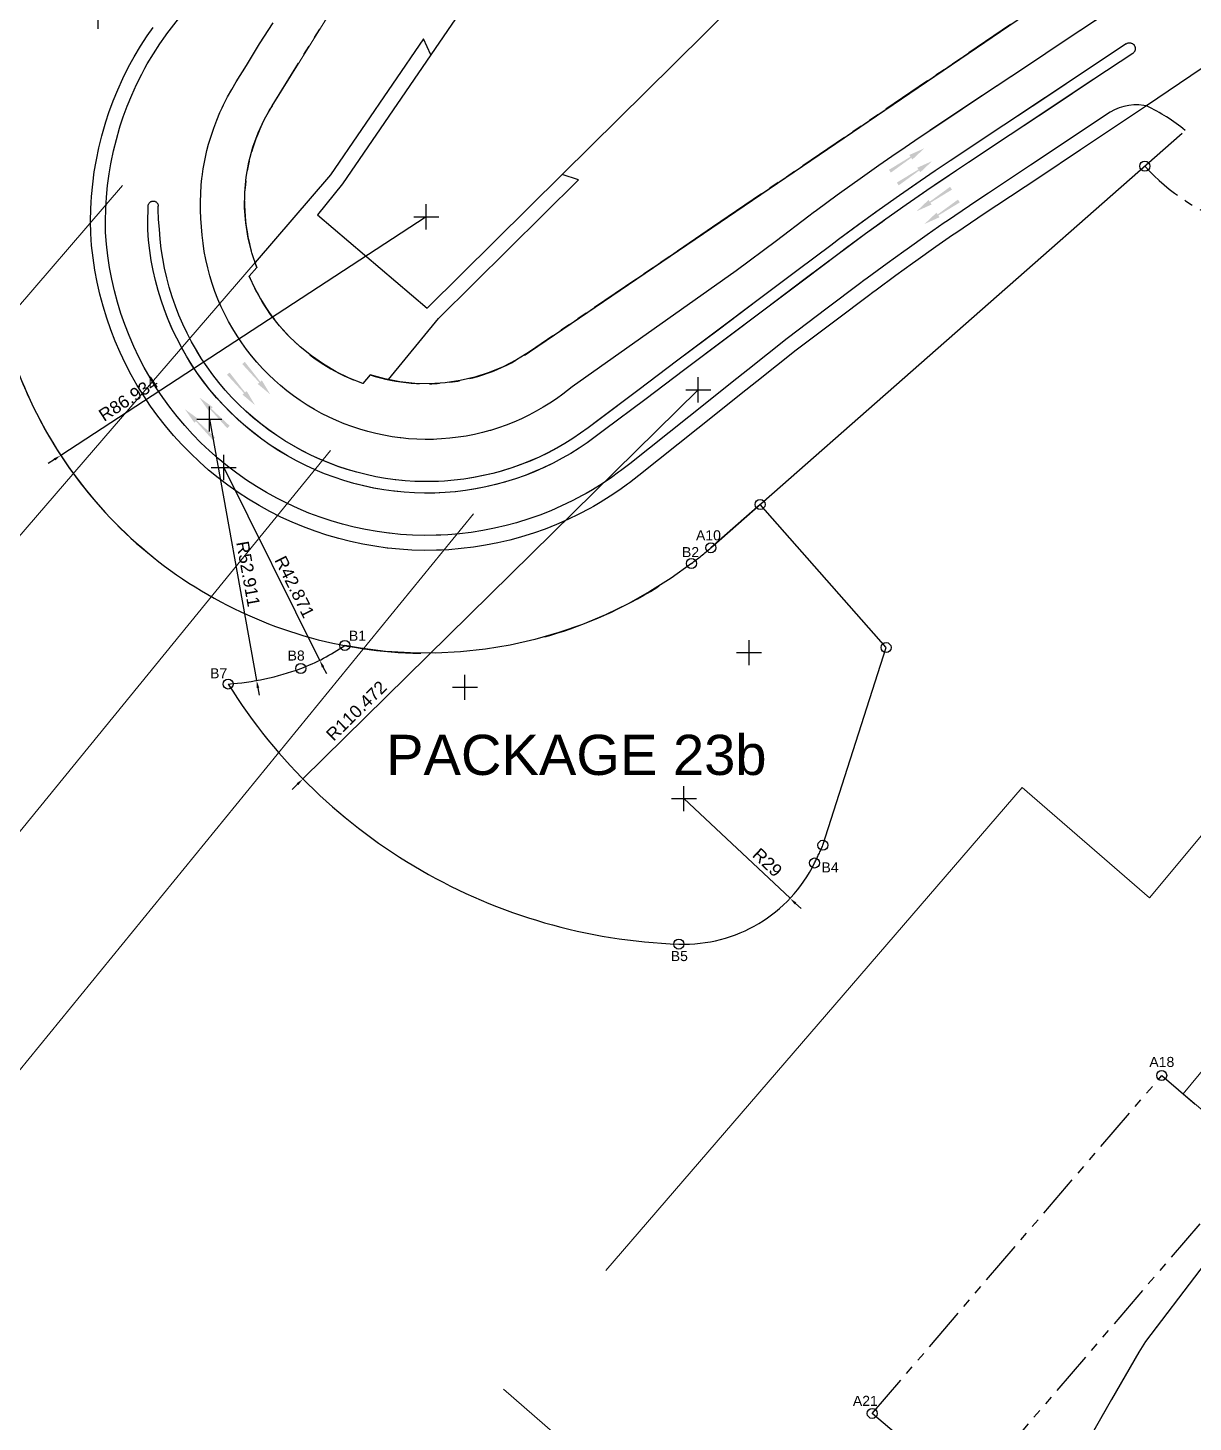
# Model space of a CAD drawing. Header units: millimetres. Extents: x 832508 to 836017, y 816085 to 819654.
# Drawn here: x 834115 to 834347, y 817797.5 to 818075.2 of the extents above; entities that cross this region are included whole.
import ezdxf

# ---------------------------------------------------------------- set-up
doc = ezdxf.new("R2010")
doc.units = ezdxf.units.MM
doc.header["$LTSCALE"] = 10
doc.linetypes.add('HIDDEN', pattern=[9.525, 6.35, -3.175])
doc.linetypes.add('PHANTOM', pattern=[2.5, 1.25, -0.25, 0.25, -0.25, 0.25, -0.25])
for name, color, linetype in [('BLOCK PLAN BOUNDARY(OFF)', 7, 'Continuous'), ('DLN030_1', 1, 'Continuous'), ('DLN040__PACKAGE', 3, 'Continuous'), ('DLN210__', 7, 'Continuous'), ('DLN810__', 7, 'Continuous'), ('DLN910(1-500)', 7, 'Continuous'), ('DLN914(1-500)', 3, 'PHANTOM'), ('HOARDING', 1, 'Continuous')]:
    doc.layers.add(name, color=color, linetype=linetype)
for name, color, linetype, lineweight in [('DLN_140', 1, 'Continuous', 5), ('Level 42', 7, 'Continuous', 0), ('MMH065__', 7, 'Continuous', 0)]:
    doc.layers.add(name, color=color, linetype=linetype, lineweight=lineweight)
doc.styles.get("Standard").update_dxf_attribs({"font": 'arial.ttf'})
doc.styles.add('SWIS721 LT', font='swiss.ttf')
doc.dimstyles.new('ISO-25', dxfattribs={"dimtxt": 2.5, "dimasz": 2.5, "dimexe": 1.25, "dimexo": 0.625, "dimtad": 1, "dimdec": 3, "dimdsep": 46, "dimtxsty": 'Standard', "dimcen": 2.5, "dimadec": 4, "dimazin": 0, "dimtfac": 1, "dimtdec": 3, "dimtmove": 2, "dimatfit": 3, "dimfxl": 0, "dimarcsym": 0})

# ---------------------------------------------------------------- blocks, each defined once
blk = doc.blocks.new('*D32')
at = {"layer": 'Defpoints', "color": 0}
for p in [(834248.48, 818003.08), (834169.75, 817925.59)]:
    blk.add_point(p, dxfattribs=at)
at = {"layer": 'DLN030_1', "color": 0, "linetype": 'Continuous', "lineweight": -2}
for p, q in [((834248.48, 818003.08), (834169.75, 817925.59)), ((834168.68, 817924.54), (834167.61, 817923.49))]:
    blk.add_line(p, q, dxfattribs=at)
at = {"layer": 'DLN030_1', "color": 0}
blk.add_solid([(834168.5, 817924.72), (834168.85, 817924.36), (834169.75, 817925.59)], dxfattribs=at)
at = {"layer": 'DLN030_1', "color": 0, "insert": (834180.4, 817939.15), "char_height": 2.5, "attachment_point": 5, "rotation": 44.5443}
blk.add_mtext('R110.472', dxfattribs=at)
blk = doc.blocks.new('*D33')
at = {"layer": 'Defpoints', "color": 0}
for p in [(834245.63, 817921.66), (834266.76, 817901.8)]:
    blk.add_point(p, dxfattribs=at)
at = {"layer": 'DLN030_1', "color": 0, "linetype": 'Continuous', "lineweight": -2}
for p, q in [((834245.63, 817921.66), (834266.76, 817901.8)), ((834267.85, 817900.77), (834268.94, 817899.74))]:
    blk.add_line(p, q, dxfattribs=at)
at = {"layer": 'DLN030_1', "color": 0}
blk.add_solid([(834268.02, 817900.95), (834267.68, 817900.59), (834266.76, 817901.8)], dxfattribs=at)
at = {"layer": 'DLN030_1', "color": 0, "insert": (834262.24, 817908.94), "char_height": 2.5, "attachment_point": 5, "rotation": 316.7645}
blk.add_mtext('R29', dxfattribs=at)
blk = doc.blocks.new('*D36')
at = {"layer": 'Defpoints', "color": 0}
for p in [(834194.31, 818037.55), (834121.51, 817990.03)]:
    blk.add_point(p, dxfattribs=at)
at = {"layer": 'DLN030_1', "color": 0, "linetype": 'Continuous', "lineweight": -2}
for p, q in [((834194.31, 818037.55), (834121.51, 817990.03)), ((834120.25, 817989.21), (834119, 817988.39))]:
    blk.add_line(p, q, dxfattribs=at)
at = {"layer": 'DLN030_1', "color": 0}
blk.add_solid([(834120.12, 817989.42), (834120.39, 817989.01), (834121.51, 817990.03)], dxfattribs=at)
at = {"layer": 'DLN030_1', "color": 0, "insert": (834134.99, 818001.32), "char_height": 2.5, "attachment_point": 5, "rotation": 33.1323}
blk.add_mtext('R86.934', dxfattribs=at)
blk = doc.blocks.new('*D38')
at = {"layer": 'Defpoints', "color": 0}
for p in [(834151.12, 817997.27), (834160.52, 817945.2)]:
    blk.add_point(p, dxfattribs=at)
at = {"layer": 'DLN030_1', "color": 0, "linetype": 'Continuous', "lineweight": -2}
for p, q in [((834151.12, 817997.27), (834160.52, 817945.2)), ((834160.79, 817943.72), (834161.06, 817942.25))]:
    blk.add_line(p, q, dxfattribs=at)
at = {"layer": 'DLN030_1', "color": 0}
blk.add_solid([(834161.04, 817943.77), (834160.55, 817943.68), (834160.52, 817945.2)], dxfattribs=at)
at = {"layer": 'DLN030_1', "color": 0, "insert": (834158.83, 817966.42), "char_height": 2.5, "attachment_point": 5, "rotation": 280.2375}
blk.add_mtext('R52.911', dxfattribs=at)
blk = doc.blocks.new('*D39')
at = {"layer": 'Defpoints', "color": 0}
for p in [(834153.97, 817987.61), (834173.07, 817949.23)]:
    blk.add_point(p, dxfattribs=at)
at = {"layer": 'DLN030_1', "color": 0, "linetype": 'Continuous', "lineweight": -2}
for p, q in [((834153.97, 817987.61), (834173.07, 817949.23)), ((834173.74, 817947.89), (834174.41, 817946.55))]:
    blk.add_line(p, q, dxfattribs=at)
at = {"layer": 'DLN030_1', "color": 0}
blk.add_solid([(834173.97, 817948), (834173.52, 817947.78), (834173.07, 817949.23)], dxfattribs=at)
at = {"layer": 'DLN030_1', "color": 0, "insert": (834168.07, 817963.83), "char_height": 2.5, "attachment_point": 5, "rotation": 296.4639}
blk.add_mtext('R42.871', dxfattribs=at)
blk = doc.blocks.new('TS1017')
at = {"layer": 'Level 42', "linetype": 'Continuous', "lineweight": 13, "ltscale": 10}
blk.add_hatch(color=7, dxfattribs=at).paths.add_polyline_path([(-4.04, -0.68), (-4.04, -0.16), (-10.31, -0.42), (-10.31, 0.42), (-4.04, 0.16), (-4.04, 0.68), (0, 0)])

msp = doc.modelspace()

# ---------------------------------------------------------------- linework, layer by layer
at = {"color": 2}
msp.add_lwpolyline([(834284.4918, 818215.4096), (834279.6106, 818206.3221), (834279.4493, 818200.6142), (834279.2879, 818194.9063), (834278.8907, 818193.2362), (834278.5873, 818192.3581), (834278.1232, 818191.2938), (834277.1279, 818189.5905), (834227.3861, 818116.8644), (834195.2113, 818069.8225), (834177.6443, 818044.1383), (834172.6363, 818037.9596), (834194.5149, 818019.3591), (834221.4589, 818046.0388), (834243.6936, 818068.0554), (834333.6916, 818157.1704), (834338.3222, 818160.8411, -0.06367232), (834346.4166, 818162.2086)], format="xyb", dxfattribs=at)
at = {"layer": 'BLOCK PLAN BOUNDARY(OFF)', "color": 3, "linetype": 'PHANTOM', "ltscale": 0.8}
msp.add_lwpolyline([(834214.8651, 818010.6639, -0.2331059), (834183.152, 818006.0653), (834181.6763, 818004.3432, -0.21030904), (834159.0333, 818025.7017), (834160.5504, 818027.4712, -0.2356603), (834163.6013, 818059.6811), (834256.7729, 818209.1734, 0.05104212), (834288.6802, 818274.8767, -0.41748889), (834310.6637, 818284.3085, 0.31787338), (834323.4176, 818289.19), (834338.762, 818312.109, 0.41493582), (834337.9428, 818316.2167), (834332.1909, 818320.0444), (834365.9494, 818370.5048), (834344.0051, 818385.7071)], format="xyb", dxfattribs=at)
msp.add_lwpolyline([(834310.6628, 818075.8624), (834252.6051, 818036.349), (834214.8651, 818010.6639), (834212.31, 818009.061), (834209.6297, 818007.675), (834206.8449, 818006.5178), (834203.9724, 818005.5951), (834201.0328, 818004.9159), (834198.0479, 818004.4821), (834195.0364, 818004.2998), (834192.0209, 818004.3678), (834189.0203, 818004.6862), (834186.0581, 818005.254), (834183.152, 818006.0653), (834181.6763, 818004.3432), (834178.9714, 818005.4216), (834176.3561, 818006.7011), (834173.8434, 818008.1729), (834171.45, 818009.8299), (834169.1867, 818011.6625), (834167.0692, 818013.6606), (834165.1076, 818015.8125), (834163.3135, 818018.1054), (834161.6968, 818020.5275), (834160.2675, 818023.0648), (834159.0333, 818025.7017), (834160.5504, 818027.4712), (834159.5725, 818030.3585), (834158.842, 818033.3178), (834158.362, 818036.3283), (834158.1372, 818039.3674), (834158.1688, 818042.4154), (834158.4556, 818045.4496), (834158.9978, 818048.4493), (834159.7894, 818051.3928), (834160.8254, 818054.2594), (834162.099, 818057.0284), (834163.6013, 818059.6811), (834256.7729, 818209.1734)], dxfattribs=at)
at = {"layer": 'BLOCK PLAN BOUNDARY(OFF)', "color": 3, "linetype": 'PHANTOM', "ltscale": 800}
msp.add_lwpolyline([(834214.8651, 818010.6639), (834347.21, 818100.7362), (834363.2543, 818113.3363)], dxfattribs=at)
at = {"layer": 'DLN030_1'}
for p, q in [((834128.9901, 818075.0131), (834128.9901, 818080.0131)), ((834194.3079, 818035.0504), (834194.3079, 818040.0504)), ((834191.8079, 818037.5504), (834196.8079, 818037.5504)), ((834248.4812, 818000.5823), (834248.4812, 818005.5823)), ((834245.9812, 818003.0823), (834250.9812, 818003.0823)), ((834151.1208, 817994.7666), (834151.1208, 817999.7666)), ((834148.6208, 817997.2666), (834153.6208, 817997.2666)), ((834153.9684, 817985.1126), (834153.9684, 817990.1126)), ((834151.4684, 817987.6126), (834156.4684, 817987.6126)), ((834256.0971, 817950.733), (834261.0971, 817950.733)), ((834258.5971, 817948.233), (834258.5971, 817953.233)), ((834202.0181, 817941.3336), (834202.0181, 817946.3336)), ((834199.5181, 817943.8336), (834204.5181, 817943.8336)), ((834245.6277, 817919.1607), (834245.6277, 817924.1607)), ((834243.1277, 817921.6607), (834248.1277, 817921.6607))]:
    msp.add_line(p, q, dxfattribs=at)
at = {"layer": 'DLN210__'}
for points in [[(834195.2113, 818069.8225), (834193.7307, 818072.972), (834175.237, 818045.9328), (834160.2096, 818028.4775)], [(834186.793, 818005.1131), (834196.7555, 818017.3243), (834224.594, 818044.9209), (834221.3704, 818045.9512)]]:
    msp.add_lwpolyline(points, dxfattribs=at)
at = {"layer": 'DLN810__', "color": 2}
for points in [[(834333.7259, 818072.0172), (834325.9982, 818066.8795), (834317.6707, 818061.343), (834309.3432, 818055.8065), (834301.0157, 818050.27), (834298.6505, 818048.6976), (834295.6696, 818046.7003), (834292.7031, 818044.6818), (834288.5841, 818041.8271), (834284.494, 818038.9314), (834280.4329, 818035.9949), (834276.4015, 818033.0179), (834274.8591, 818031.8624), (834268.4042, 818027.007), (834260.4126, 818020.9958), (834252.421, 818014.9846), (834244.4294, 818008.9733), (834236.4378, 818002.9621), (834228.4463, 817996.9509), (834226.5578, 817995.5304), (834225.0448, 817994.4333), (834223.4944, 817993.3898), (834221.9084, 817992.4012), (834220.2888, 817991.4687), (834218.5583, 817990.5532), (834216.7954, 817989.7019), (834215.0024, 817988.9157), (834213.1819, 817988.1957), (834211.3362, 817987.543), (834209.4678, 817986.9584), (834207.5792, 817986.4426), (834205.673, 817985.9964), (834203.7517, 817985.6204), (834201.818, 817985.3151), (834199.8743, 817985.0809), (834197.9234, 817984.918), (834195.9678, 817984.8268), (834194.0101, 817984.8073), (834192.0531, 817984.8596), (834190.0993, 817984.9836), (834188.1514, 817985.1792), (834186.2119, 817985.446), (834184.2835, 817985.7837), (834182.3688, 817986.1919), (834180.4704, 817986.6699), (834178.5907, 817987.2173), (834176.7324, 817987.8332), (834174.8979, 817988.5168), (834173.0897, 817989.2671), (834171.3102, 817990.0833), (834169.5618, 817990.9641), (834167.8469, 817991.9085), (834166.1677, 817992.915), (834164.5266, 817993.9824), (834162.9257, 817995.1093), (834161.3672, 817996.2941), (834159.8531, 817997.5352), (834158.3856, 817998.831), (834156.9666, 818000.1797), (834155.5979, 818001.5795), (834154.2815, 818003.0285), (834153.0191, 818004.5249), (834151.8123, 818006.0665), (834150.6629, 818007.6513), (834149.5724, 818009.2771), (834148.5422, 818010.9418), (834147.5737, 818012.6432), (834146.6682, 818014.379), (834145.8269, 818016.1467), (834145.051, 818017.9441), (834144.6788, 818018.9016)], [(834333.7259, 818072.0172), (834333.8114, 818072.0688), (834333.9012, 818072.1129), (834333.9944, 818072.149), (834334.0904, 818072.1768), (834334.1885, 818072.1962), (834334.2879, 818072.2071), (834334.3878, 818072.2092), (834334.4876, 818072.2027), (834334.5864, 818072.1875), (834334.6835, 818072.1638), (834334.7782, 818072.1318), (834334.8697, 818072.0916), (834334.9574, 818072.0437), (834335.0407, 818071.9883), (834335.1188, 818071.9259), (834335.1912, 818071.8569), (834335.2573, 818071.782), (834335.3166, 818071.7015), (834335.3688, 818071.6162), (834335.4133, 818071.5267), (834335.45, 818071.4337), (834335.4783, 818071.3379), (834335.4983, 818071.2399), (834335.5097, 818071.1406), (834335.5124, 818071.0407), (834335.5064, 818070.9409), (834335.4918, 818070.842), (834335.4686, 818070.7447), (834335.4371, 818070.6499), (834335.3975, 818070.5581), (834335.35, 818070.4701), (834335.2951, 818070.3866), (834335.2331, 818070.3081), (834335.1646, 818070.2353), (834335.09, 818070.1688), (834335.0099, 818070.109), (834334.9992, 818070.1018)], [(834334.9992, 818070.1018), (834327.2716, 818064.9642), (834318.9441, 818059.4277), (834310.6166, 818053.8912), (834302.289, 818048.3547), (834299.9239, 818046.7823), (834296.9567, 818044.7942), (834294.0038, 818042.7849), (834289.9037, 818039.9433), (834285.8323, 818037.0609), (834281.7899, 818034.1378), (834277.777, 818031.1745), (834276.2417, 818030.0243), (834269.7867, 818025.1689), (834261.7952, 818019.1577), (834253.8036, 818013.1465), (834245.812, 818007.1353), (834237.8204, 818001.1241), (834229.8288, 817995.1129), (834227.9404, 817993.6924), (834226.3623, 817992.548), (834224.745, 817991.4595), (834223.0907, 817990.4283), (834221.4014, 817989.4557), (834219.5963, 817988.5008), (834217.7575, 817987.6128), (834215.8873, 817986.7927), (834213.9884, 817986.0417), (834212.0632, 817985.3609), (834210.1143, 817984.7511), (834208.1444, 817984.2131), (834206.1561, 817983.7477), (834204.152, 817983.3555), (834202.135, 817983.037), (834200.1076, 817982.7927), (834198.0726, 817982.6229), (834196.0328, 817982.5277), (834193.9908, 817982.5074), (834191.9495, 817982.562), (834189.9116, 817982.6913), (834187.8797, 817982.8953), (834185.8567, 817983.1736), (834183.8453, 817983.5258), (834181.8481, 817983.9516), (834179.8679, 817984.4503), (834177.9073, 817985.0212), (834175.9689, 817985.6636), (834174.0554, 817986.3766), (834172.1693, 817987.1593), (834170.3132, 817988.0106), (834168.4895, 817988.9294), (834166.7007, 817989.9144), (834164.9492, 817990.9643), (834163.2374, 817992.0777), (834161.5676, 817993.2531), (834159.9419, 817994.4889), (834158.3627, 817995.7835), (834156.8319, 817997.1351), (834155.3518, 817998.5419), (834153.9242, 818000.002), (834152.5511, 818001.5134), (834151.2343, 818003.0742), (834149.9756, 818004.6822), (834148.7766, 818006.3352), (834147.6391, 818008.0311), (834146.5645, 818009.7676), (834145.5543, 818011.5422), (834144.6098, 818013.3527), (834143.7323, 818015.1966), (834142.923, 818017.0715), (834142.5355, 818018.0682)]]:
    msp.add_lwpolyline(points, dxfattribs=at)
msp.add_lwpolyline([(834113.1876, 818006.2952, 0.13227472), (834139.8374, 817969.8133)], format="xyb", dxfattribs=at)
at = {"layer": 'DLN810__'}
msp.add_arc((834321.4467, 818025.2901, 12), 38.0264, 50.84208, 64.580184, dxfattribs=at)
at = {"layer": 'DLN910(1-500)'}
for centre in [(834260.786, 817980.2575), (834250.993, 817971.639), (834285.8843, 817951.7391), (834273.3052, 817912.3711), (834340.774, 817866.5), (834283.132, 817799.197)]:
    msp.add_circle(centre, 1, dxfattribs=at)
at = {"layer": 'DLN910(1-500)', "color": 0}
for centre in [(834247.1173, 817968.4949), (834178.0826, 817952.1774), (834169.306, 817947.579), (834154.8307, 817944.486), (834271.6386, 817908.8376), (834244.612, 817892.6785)]:
    msp.add_circle(centre, 1, dxfattribs=at)
at = {"layer": 'DLN914(1-500)', "color": 5, "ltscale": 10}
msp.add_lwpolyline([(834108.001, 818027.127, 0.59973194), (834250.993, 817971.639), (834354.591, 818062.813), (834364.181, 818069.493), (834374.299, 818054.161), (834383.724, 817919.334), (834429.5679, 817872.6527), (834427.481, 817871.856), (834422.426, 817865.906), (834398.36, 817846.374), (834371.127, 817819.016), (834357.334, 817802.65), (834345.46, 817778.03)], format="xyb", dxfattribs=at)
at = {"layer": 'DLN914(1-500)', "ltscale": 10}
msp.add_lwpolyline([(834154.8307, 817944.486, 0.24913792), (834244.612, 817892.6785, 0.29509485), (834271.6386, 817908.8376, 0.01253631), (834273.3052, 817912.3711), (834285.8843, 817951.7391), (834260.786, 817980.2575), (834250.993, 817971.639, -0.01434175), (834247.121, 817968.4976), (834243.0673, 817965.5789), (834238.8573, 817962.8989), (834234.5003, 817960.4659), (834230.0103, 817958.2859), (834225.4023, 817956.3679), (834220.6933, 817954.7169), (834215.8963, 817953.3399), (834211.0283, 817952.2399), (834206.1053, 817951.4209), (834201.1433, 817950.8859), (834196.1583, 817950.6359), (834191.1683, 817950.6729), (834186.1883, 817950.9959), (834181.2343, 817951.6049), (834178.0826, 817952.1774, -0.06035947), (834169.306, 817947.579, -0.07028424)], format="xyb", close=True, dxfattribs=at)
at = {"layer": 'DLN914(1-500)', "color": 6, "ltscale": 0.7}
msp.add_lwpolyline([(834345.46, 817778.03), (834357.334, 817802.65), (834371.127, 817819.016), (834398.36, 817846.374), (834422.426, 817865.906), (834427.481, 817871.856), (834429.5679, 817872.6527), (834400.422, 817902.331), (834387.4027, 817866.7095), (834384.0586, 817864.0293), (834374.8513, 817855.3573), (834367.9273, 817848.7344), (834363.4409, 817844.4519), (834356.4923, 817837.6154), (834352.2383, 817832.5714), (834348.3414, 817827.7002), (834337.5317, 817813.5125), (834336.1934, 817811.3883), (834330.808, 817801.9638), (834324.6009, 817791.1515)], dxfattribs=at)
at = {"layer": 'DLN914(1-500)', "color": 3, "ltscale": 5}
msp.add_lwpolyline([(834345.46, 817778.03), (834357.334, 817802.65), (834371.127, 817819.016), (834398.36, 817846.374), (834422.426, 817865.906), (834427.481, 817871.856), (834429.5679, 817872.6527), (834400.422, 817902.331), (834387.4027, 817866.7095), (834384.0586, 817864.0293), (834374.8513, 817855.3573), (834367.9273, 817848.7344), (834363.4409, 817844.4519), (834356.4923, 817837.6154), (834352.2383, 817832.5714), (834348.3414, 817827.7002), (834337.5317, 817813.5125), (834336.1934, 817811.3883), (834330.808, 817801.9638), (834324.6009, 817791.1515)], dxfattribs=at)
at = {"layer": 'DLN914(1-500)', "color": 5, "ltscale": 0.7}
msp.add_lwpolyline([(834340.774, 817866.5), (834359.736, 817850.259), (834302.094, 817782.957), (834283.132, 817799.197)], close=True, dxfattribs=at)
at = {"layer": 'DLN914(1-500)', "ltscale": 0.7}
msp.add_arc((834369.9051, 818077.553), 44.165, 222.624257, 277.57098, dxfattribs=at)
at = {"layer": 'DLN_140', "color": 6, "linetype": 'HIDDEN', "ltscale": 200}
msp.add_lwpolyline([(834310.6628, 818075.8624), (834268.8417, 818047.3994), (834252.6051, 818036.349), (834214.8651, 818010.6639), (834212.31, 818009.061), (834209.6297, 818007.675), (834206.8449, 818006.5178), (834203.9724, 818005.5951), (834201.0328, 818004.9159), (834198.0479, 818004.4821), (834195.0364, 818004.2998), (834192.0209, 818004.3678), (834189.0203, 818004.6862), (834186.0581, 818005.254), (834183.152, 818006.0653), (834181.6763, 818004.3432), (834178.9714, 818005.4216), (834176.3561, 818006.7011), (834173.8434, 818008.1729), (834171.45, 818009.8299), (834169.1867, 818011.6625), (834167.0692, 818013.6606), (834165.1076, 818015.8125), (834163.3135, 818018.1054), (834161.6968, 818020.5275), (834160.2675, 818023.0648), (834159.0333, 818025.7017), (834160.5504, 818027.4712), (834159.5725, 818030.3585), (834158.842, 818033.3178), (834158.362, 818036.3283), (834158.1372, 818039.3674), (834158.1688, 818042.4154), (834158.4556, 818045.4496), (834158.9978, 818048.4493), (834159.7894, 818051.3928), (834160.8254, 818054.2594), (834162.099, 818057.0284), (834163.6013, 818059.6811), (834256.7729, 818209.1734)], dxfattribs=at)
at = {"layer": 'DLN_140', "color": 6, "linetype": 'HIDDEN', "ltscale": 2}
for points in [[(834483.0432, 818093.5667), (834465.4974, 818066.1561), (834456.1863, 818052.465), (834449.4359, 818042.5217), (834429.9284, 818015.7826), (834415.902, 817997.3305), (834409.7181, 817989.3849), (834403.5343, 817981.4393), (834394.0161, 817969.3427), (834384.498, 817957.2461), (834384.1962, 817957.4658), (834383.9705, 817957.1557), (834383.6687, 817957.3754), (834373.7715, 817944.9878), (834364.1166, 817932.9402), (834338.37, 817901.8659), (834312.9606, 817923.8721), (834209.6984, 817804.0439), (834227.7517, 817788.2943)], [(834160.2096, 818028.4775), (833822.8176, 817636.575), (833854.1209, 817597.3527), (834186.793, 818005.1131)], [(834387.3809, 817913.9971), (834345.0264, 817862.8785), (834355.4522, 817853.9384)]]:
    msp.add_lwpolyline(points, dxfattribs=at)
at = {"layer": 'DLN_140', "linetype": 'HIDDEN', "ltscale": 5}
for points in [[(833753.1697, 817601.656), (834133.8007, 818043.7835)], [(834203.702, 817978.3821), (833824.1209, 817513.1247)]]:
    msp.add_lwpolyline(points, dxfattribs=at)
at = {"layer": 'HOARDING', "color": 0}
msp.add_circle((834337.408, 818047.645), 1, dxfattribs=at)
at = {"layer": 'MMH065__', "color": 7, "linetype": 'Continuous', "lineweight": 30}
for p, q in [((834366.4938, 818079.2089, 6), (834337.7695, 818059.635, 6)), ((834337.7695, 818059.635, 6), (834330.9772, 818055.1192, 6))]:
    msp.add_line(p, q, dxfattribs=at)
at = {"layer": 'MMH065__', "color": 7, "linetype": 'Continuous', "lineweight": 30, "elevation": 6, "flags": 128}
for points in [[(834330.1758, 818058.1889), (834322.9574, 818053.3598), (834314.6299, 818047.8233), (834306.3024, 818042.2869), (834303.9517, 818040.724), (834301.0207, 818038.7602), (834298.1039, 818036.7753), (834297.4439, 818036.322), (834294.0637, 818033.975), (834290.0518, 818031.1345), (834289.4011, 818030.668), (834286.0684, 818028.2539), (834282.1141, 818025.3337), (834281.4729, 818024.8544), (834280.6149, 818024.2105), (834274.1461, 818019.3446), (834266.1545, 818013.3334), (834258.3357, 818007.0925), (834255.2567, 818004.6348), (834250.517, 818000.8515), (834242.6982, 817994.6105), (834234.8795, 817988.3695), (834233.0048, 817986.9595), (834232.6187, 817986.6746), (834231.1838, 817985.6391), (834229.3176, 817984.3834), (834227.4085, 817983.1939), (834226.1297, 817982.4478), (834225.4589, 817982.0721), (834223.3805, 817980.9735), (834221.2632, 817979.9518), (834219.1099, 817979.0083), (834216.9234, 817978.1445), (834214.7068, 817977.3614), (834212.4629, 817976.66), (834212.2657, 817976.6027), (834210.1948, 817976.0414), (834207.9056, 817975.5064), (834205.5983, 817975.0556), (834203.276, 817974.6897), (834200.9419, 817974.4091), (834198.5991, 817974.2143), (834197.2198, 817974.14), (834196.2507, 817974.1055), (834193.8998, 817974.0829), (834191.5498, 817974.1464), (834189.2036, 817974.2961), (834186.9982, 817974.5158), (834186.8645, 817974.5316), (834184.5356, 817974.8528), (834182.2201, 817975.259), (834179.921, 817975.7499), (834177.6414, 817976.3248), (834175.3845, 817976.9828), (834173.1531, 817977.723), (834170.9505, 817978.5446), (834168.7794, 817979.4464), (834166.6428, 817980.4271), (834164.5436, 817981.4855), (834162.4846, 817982.6202), (834160.4686, 817983.8295), (834158.4983, 817985.112), (834156.5763, 817986.4658), (834154.7052, 817987.8891), (834152.8875, 817989.3801), (834151.1258, 817990.9367), (834149.4222, 817992.5568), (834147.7792, 817994.2383), (834146.1989, 817995.9788), (834144.6835, 817997.7762), (834143.235, 817999.6278), (834141.8554, 818001.5314), (834140.5464, 818003.4842), (834139.3099, 818005.4837), (834138.1476, 818007.5271), (834137.0609, 818009.6118), (834136.0514, 818011.7349), (834135.1203, 818013.8936), (834134.269, 818016.085), (834133.4987, 818018.3061), (834132.8102, 818020.554), (834132.2046, 818022.8256), (834131.6827, 818025.1178), (834131.2451, 818027.4277), (834130.8926, 818029.752), (834130.6254, 818032.0877), (834130.4441, 818034.4316), (834130.4124, 818036.782), (834130.4668, 818039.1297), (834130.5263, 818040.3009), (834130.6072, 818041.4714), (834130.8332, 818043.8041), (834131.1443, 818046.1247), (834131.4752, 818048.0847), (834131.5399, 818048.4299), (834132.0194, 818050.7168), (834132.5818, 818052.9824), (834133.2264, 818055.2235), (834133.3649, 818055.668), (834133.9519, 818057.4373), (834134.7574, 818059.6207), (834135.6416, 818061.771), (834136.603, 818063.8853), (834137.6404, 818065.9608), (834138.2745, 818067.1427), (834138.7521, 818067.9948), (834139.9683, 818070.036), (834141.2591, 818072.0279), (834142.3456, 818073.5858), (834142.6226, 818073.9678), (834144.984, 818077.008)], [(834330.2973, 818078.4438), (834321.9698, 818072.9073), (834313.6423, 818067.3709), (834305.3148, 818061.8344), (834296.9873, 818056.2979), (834294.6366, 818054.735), (834291.6052, 818052.704), (834288.5886, 818050.6512), (834287.9061, 818050.1823), (834284.4102, 818047.755), (834280.2609, 818044.8173), (834279.5879, 818044.3349), (834276.1412, 818041.8381), (834272.0516, 818038.818), (834271.3884, 818038.3223), (834270.501, 818037.6563), (834264.0322, 818032.7905), (834256.0406, 818026.7793), (834247.8762, 818020.9978), (834239.7118, 818015.2163), (834231.5474, 818009.4349), (834223.383, 818003.6534), (834221.5084, 818002.2434), (834220.2305, 818001.3168), (834218.9209, 818000.4356), (834217.5812, 817999.6008), (834216.6837, 817999.0773), (834216.213, 817998.8136), (834214.7545, 817998.0427), (834213.2686, 817997.3257), (834211.7575, 817996.6636), (834210.2232, 817996.0574), (834208.6676, 817995.5079), (834207.093, 817995.0157), (834206.9546, 817994.9755), (834205.5014, 817994.5816), (834203.8949, 817994.2061), (834202.2757, 817993.8897), (834200.6461, 817993.633), (834199.0081, 817993.4361), (834197.364, 817993.2994), (834196.3961, 817993.2472), (834195.716, 817993.223), (834194.0663, 817993.2072), (834192.4171, 817993.2518), (834190.7707, 817993.3568), (834189.2231, 817993.511), (834189.1292, 817993.5221), (834187.4949, 817993.7474), (834185.87, 817994.0325), (834184.2566, 817994.377), (834182.6569, 817994.7804), (834181.073, 817995.2422), (834179.5072, 817995.7617), (834177.9615, 817996.3382), (834176.4379, 817996.971), (834174.9385, 817997.6593), (834173.4654, 817998.402), (834172.0205, 817999.1982), (834170.6058, 818000.0469), (834169.2231, 818000.9469), (834167.8743, 818001.8969), (834166.5613, 818002.8957), (834165.2857, 818003.942), (834164.0494, 818005.0344), (834162.8539, 818006.1713), (834161.7009, 818007.3513), (834160.592, 818008.5727), (834159.5285, 818009.834), (834158.512, 818011.1334), (834157.5439, 818012.4692), (834156.6253, 818013.8396), (834155.7576, 818015.2428), (834154.9419, 818016.6768), (834154.1793, 818018.1397), (834153.4709, 818019.6297), (834152.8175, 818021.1445), (834152.2201, 818022.6823), (834151.6795, 818024.241), (834151.1964, 818025.8185), (834150.7714, 818027.4126), (834150.4051, 818029.0212), (834150.0981, 818030.6421), (834149.8507, 818032.2732), (834149.6632, 818033.9123), (834149.5359, 818035.5572), (834149.4054, 818037.2042), (834149.3354, 818038.8572), (834149.3231, 818039.6848), (834149.3261, 818040.514), (834149.3777, 818042.1723), (834149.4903, 818043.83), (834149.6339, 818045.2364), (834149.6639, 818045.4847), (834149.8984, 818047.1343), (834150.1938, 818048.7764), (834150.5497, 818050.4088), (834150.6281, 818050.7336), (834150.9659, 818052.0294), (834151.442, 818053.6358), (834151.9775, 818055.2258), (834152.5717, 818056.7973), (834153.2242, 818058.3481), (834153.628, 818059.2349), (834153.9342, 818059.876), (834154.7216, 818061.4178), (834155.5676, 818062.9309), (834156.4714, 818064.4132), (834158.4751, 818067.7002), (834161.0819, 818071.9763), (834163.7932, 818076.1801)], [(834330.0816, 818078.3304), (834321.7541, 818072.794), (834313.4266, 818067.2575), (834305.0991, 818061.721), (834296.7716, 818056.1845), (834294.6227, 818054.7559)], [(834330.9772, 818055.1192), (834324.6045, 818050.8824), (834316.277, 818045.3459), (834307.9495, 818039.8094), (834305.5988, 818038.2466), (834302.6855, 818036.2946), (834299.7863, 818034.3218), (834299.1304, 818033.8712), (834295.7707, 818031.5384), (834291.783, 818028.7151), (834291.1362, 818028.2515), (834287.8238, 818025.852), (834283.8934, 818022.9494), (834283.2561, 818022.473), (834282.4032, 818021.833), (834275.9344, 818016.9671), (834267.9428, 818010.9559), (834260.1241, 818004.715), (834257.045, 818002.2573), (834252.3053, 817998.474), (834244.4865, 817992.233), (834236.6678, 817985.992), (834234.7932, 817984.582), (834234.3891, 817984.2837), (834232.8877, 817983.2003), (834230.9349, 817981.8864), (834228.9372, 817980.6417), (834227.599, 817979.861), (834226.8972, 817979.4679), (834224.7223, 817978.3183), (834222.5068, 817977.2491), (834220.2536, 817976.262), (834217.9657, 817975.358), (834215.6462, 817974.5386), (834213.2982, 817973.8047), (834213.0919, 817973.7447), (834210.9249, 817973.1574), (834208.5295, 817972.5975), (834206.1151, 817972.1258), (834203.6851, 817971.7429), (834201.2427, 817971.4494), (834198.7912, 817971.2455), (834197.3479, 817971.1677), (834196.3338, 817971.1317), (834193.8739, 817971.108), (834191.4149, 817971.1745), (834188.9599, 817971.3311), (834186.6522, 817971.561), (834186.5122, 817971.5776), (834184.0753, 817971.9136), (834181.6523, 817972.3387), (834179.2466, 817972.8524), (834176.8612, 817973.4539), (834174.4996, 817974.1424), (834172.1647, 817974.917), (834169.8599, 817975.7767), (834167.588, 817976.7203), (834165.3523, 817977.7466), (834163.1557, 817978.8541), (834161.0012, 817980.0414), (834158.8917, 817981.3068), (834156.83, 817982.6488), (834154.8188, 817984.0654), (834152.8609, 817985.5547), (834150.9589, 817987.1149), (834149.1154, 817988.7437), (834147.3328, 817990.439), (834145.6136, 817992.1985), (834143.96, 817994.0198), (834142.3743, 817995.9005), (834140.8586, 817997.8381), (834139.415, 817999.8299), (834138.0453, 818001.8733), (834136.7514, 818003.9656), (834135.5351, 818006.1038), (834134.398, 818008.2852), (834133.3417, 818010.5069), (834132.3674, 818012.7657), (834131.4766, 818015.0588), (834130.6705, 818017.3829), (834129.9501, 818019.7351), (834129.3164, 818022.1121), (834128.7703, 818024.5107), (834128.3125, 818026.9277), (834127.9435, 818029.3598), (834127.664, 818031.8039), (834127.4742, 818034.2565), (834127.4381, 818036.7159), (834127.4921, 818039.1726), (834127.5529, 818040.3984), (834127.6361, 818041.6234), (834127.8697, 818044.0649), (834128.1923, 818046.4939), (834128.5361, 818048.5457), (834128.6035, 818048.9071), (834129.1024, 818051.3013), (834129.6882, 818053.6734), (834130.36, 818056.0201), (834130.5044, 818056.4857), (834131.1167, 818058.3384), (834131.9571, 818060.6252), (834132.88, 818062.8775), (834133.8839, 818065.0923), (834134.9673, 818067.2666), (834135.6297, 818068.5049), (834136.1286, 818069.3978), (834137.3994, 818071.5366), (834138.7485, 818073.6241), (834139.8842, 818075.2568)], [(834333.7257, 818072.0171), (834325.9838, 818066.8699), (834317.6563, 818061.3334), (834309.3287, 818055.7969), (834301.0012, 818050.2605), (834298.6505, 818048.6976), (834295.6624, 818046.6955), (834292.6888, 818044.672), (834292.016, 818044.2098), (834288.5699, 818041.8171), (834284.4799, 818038.9213), (834283.8165, 818038.4457), (834280.4189, 818035.9846), (834276.3876, 818033.0075), (834275.7339, 818032.5189), (834274.8591, 818031.8624), (834268.3903, 818026.9966), (834260.3987, 818020.9854), (834252.4072, 818014.9741), (834244.4156, 818008.9629), (834236.424, 818002.9517), (834228.4324, 817996.9405), (834226.5578, 817995.5304), (834225.0414, 817994.4309), (834223.4873, 817993.3852), (834221.8975, 817992.3947), (834220.274, 817991.4605), (834218.5432, 817990.5456), (834216.78, 817989.6948), (834214.9868, 817988.9091), (834213.166, 817988.1898), (834211.3201, 817987.5376), (834209.4515, 817986.9536), (834209.2873, 817986.9059), (834207.5628, 817986.4384), (834205.6564, 817985.9929), (834203.735, 817985.6175), (834201.8012, 817985.3128), (834199.8574, 817985.0791), (834197.9064, 817984.9169), (834196.7578, 817984.855), (834195.9508, 817984.8263), (834193.9932, 817984.8075), (834192.0362, 817984.8604), (834190.0824, 817984.985), (834188.2459, 817985.168), (834188.1345, 817985.1812), (834186.1952, 817985.4486), (834184.2669, 817985.7869), (834182.3523, 817986.1957), (834180.454, 817986.6744), (834178.5745, 817987.2223), (834176.7164, 817987.8388), (834174.8821, 817988.523), (834173.0741, 817989.2739), (834171.2949, 817990.0906), (834169.5468, 817990.972), (834167.8322, 817991.9169), (834166.1534, 817992.924), (834164.5126, 817993.9919), (834162.912, 817995.1193), (834161.3539, 817996.3046), (834159.8402, 817997.5462), (834158.3731, 817998.8424), (834156.9545, 818000.1916), (834155.5863, 818001.5918), (834154.2703, 818003.0413), (834153.0084, 818004.538), (834151.8021, 818006.08), (834150.6532, 818007.6652), (834149.5632, 818009.2914), (834148.5335, 818010.9564), (834147.5656, 818012.6581), (834146.6606, 818014.3941), (834145.8199, 818016.1622), (834145.0446, 818017.9598), (834144.3357, 818019.7847), (834143.6942, 818021.6343), (834143.1209, 818023.5062), (834142.6166, 818025.3979), (834142.1819, 818027.3068), (834141.8176, 818029.2303), (834141.524, 818031.1659), (834141.3015, 818033.1109), (834141.1505, 818035.0628), (834141.0075, 818037.0175), (834140.9363, 818038.9785), (834140.9282, 818039.6978)], [(834333.7259, 818072.0172), (834333.8114, 818072.0688), (834333.9012, 818072.1129), (834333.9944, 818072.149), (834334.0904, 818072.1768), (834334.1885, 818072.1962), (834334.2879, 818072.2071), (834334.3878, 818072.2092), (834334.4876, 818072.2027), (834334.5864, 818072.1875), (834334.6835, 818072.1638), (834334.7782, 818072.1318), (834334.8697, 818072.0916), (834334.9574, 818072.0437), (834335.0407, 818071.9883), (834335.1188, 818071.9259), (834335.1912, 818071.8569), (834335.2573, 818071.782), (834335.3166, 818071.7015), (834335.3688, 818071.6162), (834335.4133, 818071.5267), (834335.45, 818071.4337), (834335.4783, 818071.3379), (834335.4983, 818071.2399), (834335.5097, 818071.1406), (834335.5124, 818071.0407), (834335.5064, 818070.9409), (834335.4918, 818070.842), (834335.4686, 818070.7447), (834335.4371, 818070.6499), (834335.3975, 818070.5581), (834335.35, 818070.4701), (834335.2951, 818070.3866), (834335.2331, 818070.3081), (834335.1646, 818070.2353), (834335.09, 818070.1688), (834335.0099, 818070.109), (834334.9992, 818070.1018)], [(834335.0001, 818070.1024), (834327.2572, 818064.9546), (834318.9296, 818059.4181), (834310.6021, 818053.8816), (834302.2746, 818048.3451), (834299.9239, 818046.7823), (834296.9495, 818044.7894), (834293.9895, 818042.7751), (834293.3198, 818042.3151), (834289.8896, 818039.9334), (834285.8183, 818037.0508), (834285.1579, 818036.5775), (834281.776, 818034.1276), (834277.7631, 818031.1642), (834277.1125, 818030.6778), (834276.2417, 818030.0243), (834269.7729, 818025.1585), (834261.7813, 818019.1473), (834253.7897, 818013.1361), (834245.7982, 818007.1249), (834237.8066, 818001.1137), (834229.815, 817995.1024), (834227.9404, 817993.6924), (834226.3586, 817992.5455), (834224.7376, 817991.4547), (834223.0794, 817990.4215), (834221.3859, 817989.4471), (834219.5805, 817988.4928), (834217.7414, 817987.6054), (834215.871, 817986.7859), (834213.9718, 817986.0355), (834212.0464, 817985.3553), (834210.0973, 817984.7461), (834209.926, 817984.6963), (834208.1272, 817984.2088), (834206.1388, 817983.744), (834204.1346, 817983.3525), (834202.1175, 817983.0346), (834200.09, 817982.7909), (834198.055, 817982.6217), (834196.8569, 817982.5571), (834196.0151, 817982.5272), (834193.9732, 817982.5076), (834191.9319, 817982.5628), (834189.894, 817982.6927), (834187.9783, 817982.8836), (834187.8622, 817982.8973), (834185.8393, 817983.1763), (834183.8279, 817983.5292), (834181.8309, 817983.9556), (834179.8508, 817984.4549), (834177.8904, 817985.0264), (834175.9523, 817985.6695), (834174.039, 817986.3831), (834172.1531, 817987.1664), (834170.2972, 817988.0183), (834168.4739, 817988.9376), (834166.6854, 817989.9232), (834164.9342, 817990.9737), (834163.2228, 817992.0876), (834161.5533, 817993.2635), (834159.9281, 817994.4999), (834158.3492, 817995.7949), (834156.8189, 817997.147), (834155.3392, 817998.5543), (834153.912, 818000.0149), (834152.5394, 818001.5267), (834151.2231, 818003.0879), (834149.9649, 818004.6963), (834148.7665, 818006.3497), (834147.6295, 818008.046), (834146.5555, 818009.7828), (834145.5459, 818011.5578), (834144.6019, 818013.3686), (834143.725, 818015.2127), (834142.9163, 818017.0878), (834142.1769, 818018.9913), (834141.5077, 818020.9206), (834140.9097, 818022.8731), (834140.3837, 818024.8463), (834139.9304, 818026.8373), (834139.5503, 818028.8437), (834139.244, 818030.8627), (834139.012, 818032.8915), (834138.8545, 818034.9274), (834138.8353, 818036.9692), (834138.8909, 818039.008), (834138.93, 818039.7523)], [(834337.7695, 818059.635), (834337.2092, 818059.7487), (834336.2146, 818059.8488), (834335.215, 818059.849), (834334.2204, 818059.7495), (834333.2407, 818059.5511), (834332.2857, 818059.256), (834331.3649, 818058.867), (834330.4876, 818058.388), (834330.1758, 818058.1889)], [(834138.93, 818039.7523), (834138.9322, 818039.7826), (834138.9461, 818039.8816), (834138.9698, 818039.9787), (834139.0031, 818040.0729), (834139.0456, 818040.1634), (834139.097, 818040.2492), (834139.1566, 818040.3294), (834139.224, 818040.4032), (834139.2984, 818040.47), (834139.3791, 818040.529), (834139.4652, 818040.5796), (834139.556, 818040.6214), (834139.6506, 818040.6539), (834139.7479, 818040.6769), (834139.847, 818040.69), (834139.9469, 818040.6931), (834140.0466, 818040.6862), (834140.1451, 818040.6694), (834140.2415, 818040.6429), (834140.3347, 818040.6069), (834140.4239, 818040.5617), (834140.5082, 818040.5079), (834140.5866, 818040.4459), (834140.6584, 818040.3765), (834140.723, 818040.3001), (834140.7796, 818040.2178), (834140.8277, 818040.1301), (834140.8668, 818040.0382), (834140.8966, 818039.9427), (834140.9167, 818039.8448), (834140.9269, 818039.7454), (834140.9282, 818039.6978)]]:
    msp.add_lwpolyline(points, dxfattribs=at)

# ---------------------------------------------------------------- block references
at = {"layer": 'Level 42', "linetype": 'Continuous', "lineweight": 13, "ltscale": 1.666667}
for p, xscale, yscale, zscale, rotation in [((834293.5111, 818051.2087, 6), 0.7999999999999997, 0.7999999999999997, 0.7999999999999997, 33.67047454180576), ((834295.0782, 818048.6635, 6), 0.7999999999999997, 0.7999999999999997, 0.7999999999999997, 33.67047454180576), ((834291.9579, 818038.6582, 6), 0.7999999999999973, 0.7999999999999973, 0.7999999999999973, 213.7762472621943), ((834293.5297, 818036.116, 6), 0.7999999999999973, 0.7999999999999973, 0.7999999999999973, 213.7762472621943), ((834160.2154, 818000.0221, 6), 0.7999999999999998, 0.7999999999999998, 0.7999999999999998, 310.31236186894), ((834163.2445, 818002.155, 6), 0.7999999999999998, 0.7999999999999998, 0.7999999999999998, 310.31236186894), ((834149.1152, 818001.5614, 6), 0.7999999999999987, 0.7999999999999987, 0.7999999999999987, 134.5516858332313), ((834146.252, 817999.2104, 6), 0.7999999999999987, 0.7999999999999987, 0.7999999999999987, 134.5516858332313)]:
    msp.add_blockref('TS1017', p, dxfattribs=dict(at, xscale=xscale, yscale=yscale, zscale=zscale, rotation=rotation))

# ---------------------------------------------------------------- texts
at = {"layer": 'DLN040__PACKAGE', "color": 3, "style": 'SWIS721 LT'}
msp.add_text('PACKAGE 23b', height=8, dxfattribs=at).set_placement((834186.3059, 817926.3713))
at = {"layer": 'DLN910(1-500)', "style": 'SWIS721 LT'}
for s, p in [('A10', (834248.0228, 817973.108)), ('B2', (834245.2289, 817969.7592)), ('B1', (834178.9026, 817953.1041)), ('B8', (834166.6865, 817949.1601)), ('B7', (834151.2509, 817945.6192)), ('B4', (834273.0149, 817906.9577)), ('B5', (834242.995, 817889.2968)), ('A18', (834338.313, 817868.2104)), ('A21', (834279.2704, 817800.6982))]:
    msp.add_text(s, height=2, dxfattribs=at).set_placement(p)

# ---------------------------------------------------------------- dimensions: what is measured, and where the dimension line sits
at = {"layer": 'DLN030_1'}
for center, mpoint, picture, middle in [((834194.3079, 818037.5504), (834121.5084, 817990.0345), '*D36', (834134.9911, 818001.3155)), ((834248.48124, 818003.08228), (834169.74728, 817925.59086), '*D32', (834180.39993, 817939.14884)), ((834151.1208, 817997.2666), (834160.5246, 817945.1981), '*D38', (834158.8287, 817966.4212)), ((834153.9684, 817987.6126), (834173.0732, 817949.2337), '*D39', (834168.0737, 817963.835)), ((834245.6277, 817921.6607), (834266.7555, 817901.7958), '*D33', (834262.2351, 817908.9378))]:
    dim = msp.add_radius_dim(center=center, mpoint=mpoint, dimstyle='ISO-25', override={"dimscale": 1000, "dimtxt": 0.0025, "dimasz": 0.0015, "dimfxl": 15, "dimarcsym": 2}, dxfattribs=at)
    dim.commit()
    dim.dimension.update_dxf_attribs({"geometry": picture, "text_midpoint": middle, "dimtype": 164})

doc.saveas('drawing.dxf')
